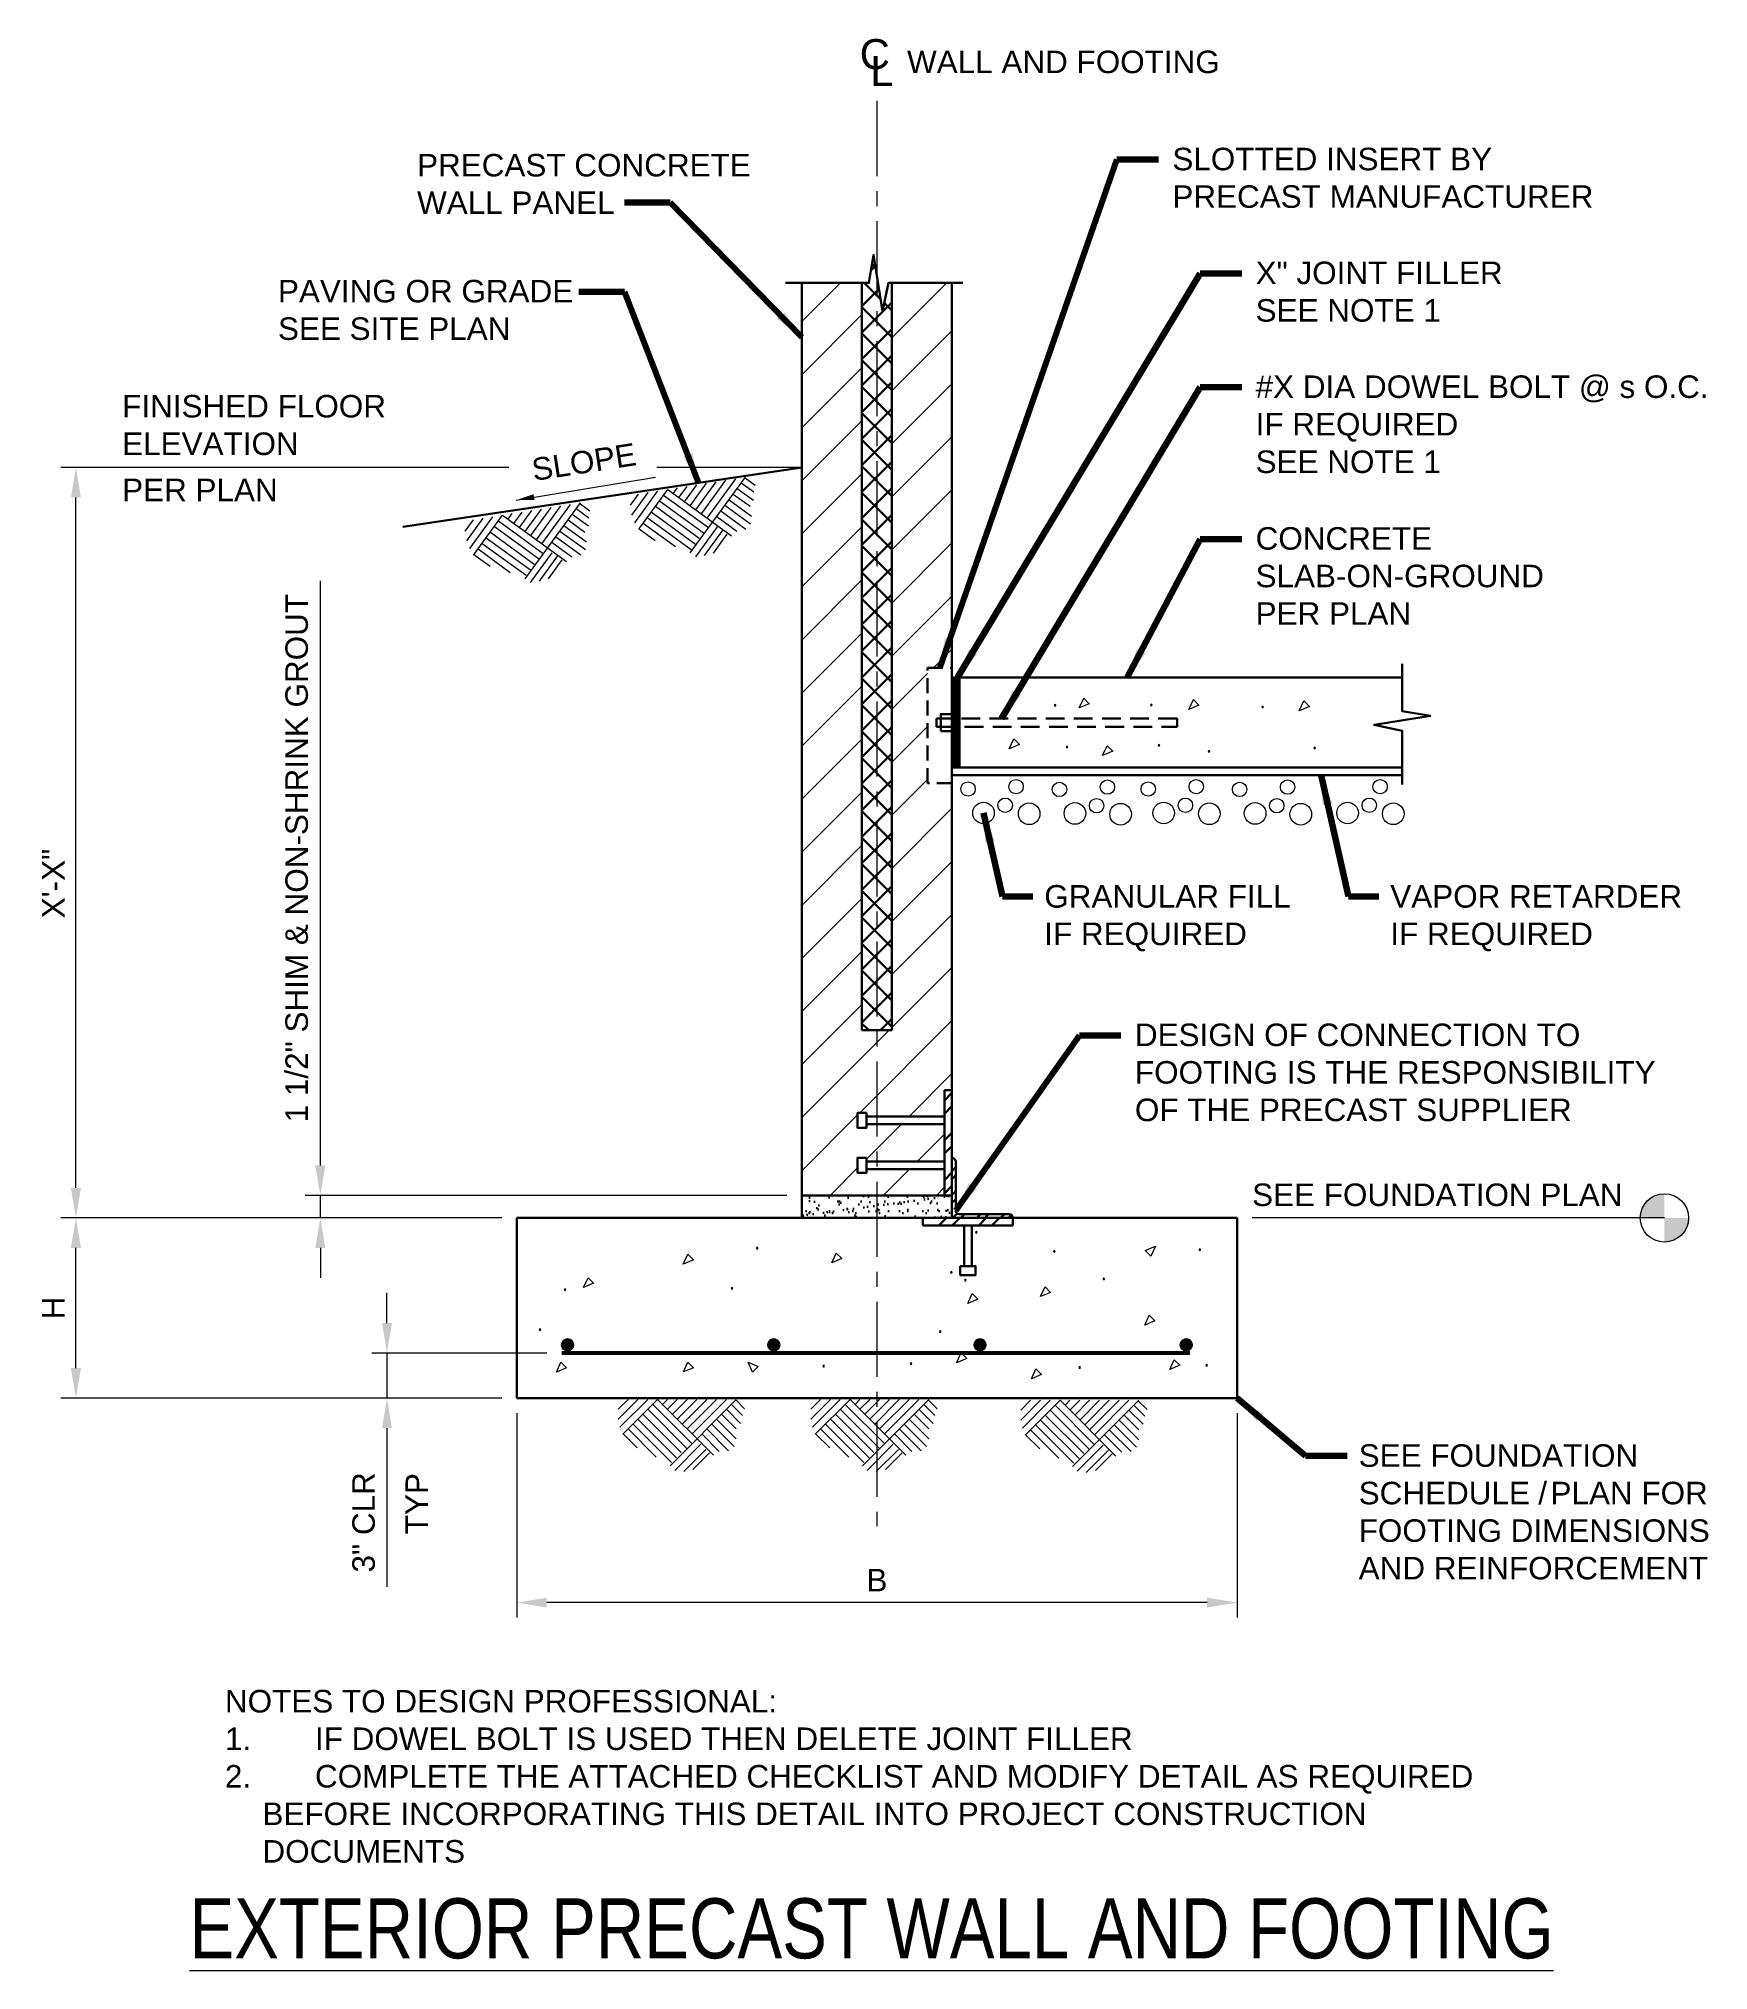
# Model space of a CAD drawing. Header units: inches. Extents: x -433 to -321, y 1803 to 1932.
import ezdxf

# ---------------------------------------------------------------- set-up
doc = ezdxf.new("R2010")
doc.units = ezdxf.units.IN
doc.header["$LTSCALE"] = 5
doc.header["$MEASUREMENT"] = 0
doc.linetypes.add('CENTER', pattern=[2, 1.25, -0.25, 0.25, -0.25])
doc.linetypes.add('HIDDEN', pattern=[0.375, 0.25, -0.125])
for name, color, linetype, lineweight in [('S-ANNO-DIMS', 1, 'Continuous', 20), ('S-ANNO-TEXT', 7, 'Continuous', 20), ('S-DETL', 3, 'Continuous', 30), ('S-DETL-PATT', 7, 'Continuous', 15), ('S-GRID', 9, 'CENTER', 20)]:
    doc.layers.add(name, color=color, linetype=linetype, lineweight=lineweight)
doc.styles.add('Romans', font='arial.ttf')
doc.dimstyles.get("Standard").update_dxf_attribs({"dimtxt": 0.18, "dimasz": 0.18, "dimexe": 0.18, "dimexo": 0.0625, "dimgap": 0.09, "dimtad": 0, "dimtih": 1, "dimtoh": 1, "dimdec": 4, "dimzin": 0, "dimdsep": 46, "dimtxsty": 'Standard', "dimcen": 0.09, "dimadec": 0, "dimazin": 0, "dimtfac": 1, "dimtdec": 4, "dimtofl": 0, "dimtmove": 0, "dimatfit": 3, "dimfxl": 1, "dimtolj": 1, "dimtzin": 0, "dimarcsym": 0})
doc.dimstyles.new('Ticks', dxfattribs={"dimscale": 12, "dimtxt": 0.1, "dimasz": 0.1, "dimexe": 0.06, "dimexo": 0.06, "dimgap": 0.04, "dimtad": 1, "dimzin": 12, "dimdsep": 46, "dimtxsty": 'Standard', "dimblk": 'ARCHTICK', "dimcen": 0, "dimdle": 0.06, "dimclrd": 256, "dimclre": 256, "dimclrt": 256, "dimaunit": 1, "dimadec": 3, "dimazin": 3, "dimtfac": 1, "dimtofl": 0, "dimtmove": 0, "dimatfit": 3, "dimfxl": 0.18, "dimtolj": 1, "dimtzin": 0, "dimlwd": -1, "dimlwe": -1, "dimarcsym": 0})

# ---------------------------------------------------------------- blocks, each defined once
blk = doc.blocks.new('*D3')
at = {"layer": 'Defpoints', "color": 0, "transparency": 16777216}
for p in [(-413.76, 1854.67), (-381.67, 1854.67), (-400.67, 1853.17)]:
    blk.add_point(p, dxfattribs=at)
at = {"layer": 'S-ANNO-DIMS', "transparency": 16777216}
for p, q in [((-413.76, 1856.67), (-413.76, 1895.61)), ((-382.67, 1854.67), (-414.76, 1854.67)), ((-413.76, 1853.17), (-413.76, 1854.67)), ((-401.67, 1853.17), (-414.76, 1853.17)), ((-413.76, 1851.17), (-413.76, 1849.17))]:
    blk.add_line(p, q, dxfattribs=at)
for points in [[(-414.1, 1856.67), (-413.43, 1856.67), (-413.76, 1854.67)], [(-414.1, 1851.17), (-413.43, 1851.17), (-413.76, 1853.17)]]:
    blk.add_solid(points, dxfattribs=at)
at = {"layer": 'S-ANNO-DIMS', "transparency": 16777216, "insert": (-415.33, 1877.14), "char_height": 1.5, "attachment_point": 5, "rotation": 90, "style": 'Romans'}
blk.add_mtext('\\A1;1 1/2" SHIM & NON-SHRINK GROUT', dxfattribs=at)
blk = doc.blocks.new('*D4')
at = {"layer": 'Defpoints', "color": 0, "transparency": 16777216}
for p in [(-430.05, 1853.17), (-400.67, 1853.17), (-400.67, 1841.17)]:
    blk.add_point(p, dxfattribs=at)
at = {"layer": 'S-ANNO-DIMS', "transparency": 16777216}
for p, q in [((-401.67, 1853.17), (-431.05, 1853.17)), ((-430.05, 1843.17), (-430.05, 1851.17)), ((-401.67, 1841.17), (-431.05, 1841.17))]:
    blk.add_line(p, q, dxfattribs=at)
for points in [[(-430.38, 1851.17), (-429.71, 1851.17), (-430.05, 1853.17)], [(-430.38, 1843.17), (-429.71, 1843.17), (-430.05, 1841.17)]]:
    blk.add_solid(points, dxfattribs=at)
at = {"layer": 'S-ANNO-DIMS', "transparency": 16777216, "insert": (-431.55, 1847.17), "char_height": 1.5, "attachment_point": 5, "rotation": 90, "style": 'Romans'}
blk.add_mtext('\\A1;H', dxfattribs=at)
blk = doc.blocks.new('*D5')
at = {"layer": 'Defpoints', "color": 0, "transparency": 16777216}
for p in [(-430.05, 1903.17), (-400.21, 1903.17), (-400.67, 1853.17)]:
    blk.add_point(p, dxfattribs=at)
at = {"layer": 'S-ANNO-DIMS', "transparency": 16777216}
for p, q in [((-401.21, 1903.17), (-431.05, 1903.17)), ((-430.05, 1855.17), (-430.05, 1901.17)), ((-401.67, 1853.17), (-431.05, 1853.17))]:
    blk.add_line(p, q, dxfattribs=at)
for points in [[(-430.38, 1901.17), (-429.71, 1901.17), (-430.05, 1903.17)], [(-430.38, 1855.17), (-429.71, 1855.17), (-430.05, 1853.17)]]:
    blk.add_solid(points, dxfattribs=at)
at = {"layer": 'S-ANNO-DIMS', "transparency": 16777216, "insert": (-431.55, 1875.45), "char_height": 1.5, "attachment_point": 5, "rotation": 90, "style": 'Romans'}
blk.add_mtext('\\A1;X\'-X"', dxfattribs=at)
blk = doc.blocks.new('_ArchTick')
at = {"color": 0, "linetype": 'ByBlock', "const_width": 0.15}
blk.add_lwpolyline([(-0.5, -0.5), (0.5, 0.5)], dxfattribs=at)
blk = doc.blocks.new('*D1')
at = {"layer": 'Defpoints', "color": 0, "transparency": 16777216}
for p in [(-409.32, 1844.17), (-397.67, 1844.17), (-400.67, 1841.17)]:
    blk.add_point(p, dxfattribs=at)
at = {"layer": 'S-ANNO-DIMS', "transparency": 16777216}
for p, q in [((-409.32, 1846.17), (-409.32, 1848.17)), ((-398.67, 1844.17), (-410.32, 1844.17)), ((-409.32, 1844.17), (-409.32, 1841.17)), ((-401.67, 1841.17), (-410.32, 1841.17)), ((-409.32, 1839.17), (-409.32, 1828.6))]:
    blk.add_line(p, q, dxfattribs=at)
for points in [[(-409.65, 1846.17), (-408.99, 1846.17), (-409.32, 1844.17)], [(-409.65, 1839.17), (-408.99, 1839.17), (-409.32, 1841.17)]]:
    blk.add_solid(points, dxfattribs=at)
at = {"layer": 'S-ANNO-DIMS', "transparency": 16777216, "insert": (-410.87, 1832.89), "char_height": 1.5, "attachment_point": 5, "rotation": 90, "style": 'Romans'}
blk.add_mtext('\\A1;3" CLR', dxfattribs=at)
blk = doc.blocks.new('*D2')
at = {"layer": 'Defpoints', "color": 0, "transparency": 16777216}
for p in [(-400.67, 1841.17), (-352.67, 1841.17), (-400.67, 1827.54)]:
    blk.add_point(p, dxfattribs=at)
at = {"layer": 'S-ANNO-DIMS', "transparency": 16777216}
for p, q in [((-400.67, 1840.17), (-400.67, 1826.54)), ((-352.67, 1840.17), (-352.67, 1826.54)), ((-354.67, 1827.54), (-398.67, 1827.54))]:
    blk.add_line(p, q, dxfattribs=at)
for points in [[(-398.67, 1827.87), (-398.67, 1827.21), (-400.67, 1827.54)], [(-354.67, 1827.87), (-354.67, 1827.21), (-352.67, 1827.54)]]:
    blk.add_solid(points, dxfattribs=at)
at = {"layer": 'S-ANNO-DIMS', "transparency": 16777216, "insert": (-376.67, 1829.04), "char_height": 1.5, "attachment_point": 5, "style": 'Romans'}
blk.add_mtext('\\A1;B', dxfattribs=at)

msp = doc.modelspace()

# ---------------------------------------------------------------- hatches: boundary and pattern name
at = {"layer": 'S-ANNO-TEXT'}
h = msp.add_hatch(color=256, dxfattribs=at)
h.dxf.hatch_style = 1
h.paths.add_polyline_path([(-324.1969244, 1854.7860946, 0.4142135624), (-325.8104985, 1853.1725204), (-324.1969244, 1853.1725204)])
h = msp.add_hatch(color=256, dxfattribs=at)
h.dxf.hatch_style = 1
h.paths.add_polyline_path([(-322.5829611, 1853.1712467), (-324.1965352, 1853.1712467), (-324.1965352, 1851.5576725, 0.4142135624)])
at = {"layer": 'S-DETL', "linetype": 'Continuous'}
h = msp.add_hatch(dxfattribs=at)
h.set_pattern_fill('ANSI37', color=256, scale=10)
h.set_pattern_definition([(45, (-1155.5278, 344.1125), (-0.8838835, 0.8838835), []), (135, (-1155.5278, 344.1125), (-0.8838835, -0.8838835), [])])
h.paths.add_polyline_path([(-375.67392, 1915.4708047), (-375.9110707, 1915.4708047), (-376.2973945, 1913.5943379), (-376.8930982, 1917.3472715), (-377.2058427, 1915.4708047), (-377.67392, 1915.4708047), (-377.67392, 1865.6725204), (-375.67392, 1865.6725204)])
at = {"layer": 'S-DETL', "linetype": 'HIDDEN'}
h = msp.add_hatch(dxfattribs=at)
h.set_pattern_fill('ANSI32', scale=5)
h.set_pattern_definition([(45, (-1207.5817, 344.1125), (-1.3258252, 1.3258252), []), (45, (-1206.6978, 344.1125), (-1.3258252, 1.3258252), [])])
h.paths.add_polyline_path([(-371.67392, 1861.6725204), (-372.17392, 1861.6725204), (-372.17392, 1854.6725204), (-371.67392, 1854.6725204)])
h.paths.add_polyline_path([(-367.6078962, 1853.1725204), (-373.6078962, 1853.1725204), (-373.6078962, 1852.6725204), (-367.6078962, 1852.6725204)])
h = msp.add_hatch(dxfattribs=at)
h.set_pattern_fill('ANSI32', scale=3)
h.set_pattern_definition([(45, (-1138.2202, 303.7987), (-0.7954951, 0.7954951), []), (45, (-1137.6899, 303.7987), (-0.7954951, 0.7954951), [])])
h.paths.add_polyline_path([(-367.8578962, 1853.4225204), (-371.17392, 1853.4225204, -0.4142135624), (-371.42392, 1853.6725204), (-371.42392, 1856.9147003, 0.4142135624), (-371.67392, 1857.1647003), (-371.67392, 1853.1725204), (-367.6078962, 1853.1725204, 0.4142135624)])
h = msp.add_hatch(dxfattribs=at)
h.set_pattern_fill('AR-SAND', scale=0.5)
h.set_pattern_definition([(37.5, (-1138.2202, 303.7987), (-0.03149668, 0.9634119), [0, -0.76, 0, -0.85, 0, -0.8125]), (7.5, (-1138.2202, 303.7987), (0.8848884, 1.411073), [0, -0.41, 0, -0.685, 0, -0.2625]), (327.5, (-1138.8352, 303.7987), (1.55707093, 0.00282953), [0, -0.25, 0, -0.9, 0, -1.175]), (317.5, (-1138.8352, 303.7987), (1.5030633, 0.4388378), [0, -0.125, 0, -0.59, 0, -0.675])])
h.paths.add_polyline_path([(-371.67392, 1853.1725204), (-371.67392, 1854.6725204), (-372.17392, 1854.6725204), (-381.67392, 1854.6725204), (-381.67392, 1853.1725204)])
at = {"layer": 'S-DETL', "linetype": 'Continuous'}
h = msp.add_hatch(color=256, dxfattribs=at)
h.dxf.hatch_style = 1
h.paths.add_polyline_path([(-396.9082224, 1844.7116171, 1), (-397.6582224, 1844.7116171, 1)])
h = msp.add_hatch(color=256, dxfattribs=at)
h.dxf.hatch_style = 1
h.paths.add_polyline_path([(-396.9082224, 1844.7116171, 1), (-397.6582224, 1844.7116171, 1)])
h = msp.add_hatch(color=256, dxfattribs=at)
h.dxf.hatch_style = 1
h.paths.add_polyline_path([(-396.9082224, 1844.7116171, 1), (-397.6582224, 1844.7116171, 1)])
h = msp.add_hatch(color=256, dxfattribs=at)
h.dxf.hatch_style = 1
h.paths.add_polyline_path([(-383.9186875, 1844.7116171, -1), (-383.1686875, 1844.7116171, -1)])
h = msp.add_hatch(color=256, dxfattribs=at)
h.dxf.hatch_style = 1
h.paths.add_polyline_path([(-383.9186875, 1844.7116171, -1), (-383.1686875, 1844.7116171, -1)])
h = msp.add_hatch(color=256, dxfattribs=at)
h.dxf.hatch_style = 1
h.paths.add_polyline_path([(-383.9186875, 1844.7116171, -1), (-383.1686875, 1844.7116171, -1)])
h = msp.add_hatch(color=256, dxfattribs=at)
h.dxf.hatch_style = 1
h.paths.add_polyline_path([(-370.1791525, 1844.7116171, -1), (-369.4291525, 1844.7116171, -1)])
h = msp.add_hatch(color=256, dxfattribs=at)
h.dxf.hatch_style = 1
h.paths.add_polyline_path([(-370.1791525, 1844.7116171, -1), (-369.4291525, 1844.7116171, -1)])
h = msp.add_hatch(color=256, dxfattribs=at)
h.dxf.hatch_style = 1
h.paths.add_polyline_path([(-370.1791525, 1844.7116171, -1), (-369.4291525, 1844.7116171, -1)])
h = msp.add_hatch(color=256, dxfattribs=at)
h.dxf.hatch_style = 1
h.paths.add_polyline_path([(-356.4396176, 1844.7116171, -1), (-355.6896176, 1844.7116171, -1)])
h = msp.add_hatch(color=256, dxfattribs=at)
h.dxf.hatch_style = 1
h.paths.add_polyline_path([(-356.4396176, 1844.7116171, -1), (-355.6896176, 1844.7116171, -1)])
h = msp.add_hatch(color=256, dxfattribs=at)
h.dxf.hatch_style = 1
h.paths.add_polyline_path([(-356.4396176, 1844.7116171, -1), (-355.6896176, 1844.7116171, -1)])
at = {"layer": 'S-DETL-PATT'}
h = msp.add_hatch(dxfattribs=at)
h.set_pattern_fill('ANSI31', color=256, scale=20)
h.paths.add_polyline_path([(-377.67392, 1915.4708047), (-381.67392, 1915.4708047), (-381.67392, 1854.6725204), (-376.67392, 1854.6725204), (-376.67392, 1856.4225204), (-377.3671992, 1856.4225204), (-377.3671992, 1856.1654301), (-377.9586098, 1856.1654301), (-377.9586098, 1857.1796108), (-377.3671992, 1857.1796108), (-377.3671992, 1856.9225204), (-376.67392, 1856.9225204), (-376.67392, 1859.4225204), (-377.3671992, 1859.4225204), (-377.3671992, 1859.1654301), (-377.9586098, 1859.1654301), (-377.9586098, 1860.1796108), (-377.3671992, 1860.1796108), (-377.3671992, 1859.9225204), (-376.67392, 1859.9225204), (-376.67392, 1865.6725204), (-377.67392, 1865.6725204)])
h.paths.add_polyline_path([(-371.67392, 1915.4708047), (-375.67392, 1915.4708047), (-375.67392, 1865.6725204), (-376.67392, 1865.6725204), (-376.67392, 1859.9225204), (-372.17392, 1859.9225204), (-372.17392, 1861.6725204), (-371.67392, 1861.6725204), (-371.67392, 1882.1412704), (-373.29892, 1882.1412704), (-373.29892, 1889.8287704), (-371.67392, 1889.8287704)])
h.paths.add_polyline_path([(-372.17392, 1859.4225204), (-376.67392, 1859.4225204), (-376.67392, 1856.9225204), (-372.17392, 1856.9225204)])
h.paths.add_polyline_path([(-372.17392, 1856.4225204), (-376.67392, 1856.4225204), (-376.67392, 1854.6725204), (-372.17392, 1854.6725204)])

# ---------------------------------------------------------------- linework, layer by layer
at = {"layer": 'S-ANNO-DIMS'}
msp.add_line((-381.67392, 1903.1725204), (-391.3367735, 1903.1725204), dxfattribs=at)
at = {"layer": 'S-ANNO-TEXT'}
msp.add_line((-324.1969244, 1853.1725204), (-351.67392, 1853.1725204), dxfattribs=at)
msp.add_circle((-324.1969244, 1853.1725204), 1.6135741, dxfattribs=at)
at = {"layer": 'S-DETL', "linetype": 'Continuous'}
for p, q in [((-381.67392, 1915.4708047), (-381.67392, 1853.1725204)), ((-377.67392, 1915.4708047), (-377.67392, 1865.6725204)), ((-375.67392, 1915.4708047), (-375.67392, 1865.6725204)), ((-371.67392, 1915.4708047), (-371.67392, 1853.1725204)), ((-408.2682998, 1899.2170675), (-381.67392, 1903.1725204)), ((-381.67392, 1903.1725204), (-381.67392, 1853.1725204)), ((-371.67392, 1891.1725204), (-371.67392, 1853.1725204)), ((-371.67392, 1889.1725204), (-341.6720778, 1889.1725204)), ((-371.54892, 1889.1725204), (-371.54892, 1883.1725204)), ((-371.42392, 1889.1725204), (-371.42392, 1883.1725204)), ((-371.29892, 1889.1725204), (-371.29892, 1883.1725204)), ((-371.29892, 1889.1725204), (-371.29892, 1883.1725204)), ((-371.17392, 1889.1725204), (-371.17392, 1883.1725204)), ((-371.67392, 1883.1725204), (-341.6720778, 1883.1725204)), ((-371.67392, 1882.6725204), (-341.6720778, 1882.6725204)), ((-375.67392, 1865.6725204), (-377.67392, 1865.6725204)), ((-372.17392, 1861.6725204), (-372.17392, 1854.6725204)), ((-372.17392, 1861.6725204), (-371.67392, 1861.6725204)), ((-372.17392, 1859.9225204), (-377.3671992, 1859.9225204)), ((-372.17392, 1859.4225204), (-377.3671992, 1859.4225204)), ((-372.17392, 1856.9225204), (-377.3671992, 1856.9225204)), ((-372.17392, 1856.4225204), (-377.3671992, 1856.4225204)), ((-371.42392, 1856.9147003), (-371.42392, 1853.6725204)), ((-381.67392, 1854.6725204), (-371.67392, 1854.6725204)), ((-372.17392, 1854.6725204), (-371.67392, 1854.6725204)), ((-371.17392, 1853.4225204), (-367.8578962, 1853.4225204)), ((-400.67392, 1853.1725204), (-381.67392, 1853.1725204)), ((-400.67392, 1853.1725204), (-400.67392, 1841.1725204)), ((-381.67392, 1853.1725204), (-352.67392, 1853.1725204)), ((-373.6078962, 1852.6725204), (-373.6078962, 1853.1725204)), ((-373.6078962, 1852.6725204), (-367.6078962, 1852.6725204)), ((-370.8578962, 1852.6725204), (-370.8578962, 1849.9573982)), ((-370.3578962, 1852.6725204), (-370.3578962, 1849.9573982)), ((-367.6078962, 1852.6725204), (-367.6078962, 1853.1725204)), ((-352.67392, 1853.1725204), (-352.67392, 1841.1725204)), ((-400.67392, 1841.1725204), (-352.67392, 1841.1725204))]:
    msp.add_line(p, q, dxfattribs=at)
for points in [[(-370.941433, 1915.4708047), (-375.9110707, 1915.4708047), (-376.2973945, 1913.5943379), (-376.8930982, 1917.3472715), (-377.2058427, 1915.4708047), (-382.7719666, 1915.4708047)], [(-341.6720778, 1882.0418003), (-341.6720778, 1885.632055), (-343.5485446, 1886.0183788), (-339.795611, 1886.6140825), (-341.6720778, 1886.926827), (-341.6720778, 1890.090661)]]:
    msp.add_lwpolyline(points, dxfattribs=at)
at = {"layer": 'S-DETL', "linetype": 'HIDDEN', "ltscale": 0.8}
msp.add_lwpolyline([(-371.67392, 1882.1412704), (-373.29892, 1882.1412704), (-373.29892, 1889.8287704), (-371.67392, 1889.8287704)], close=True, dxfattribs=at)
at = {"layer": 'S-DETL', "linetype": 'HIDDEN'}
msp.add_lwpolyline([(-372.70517, 1885.8912704), (-356.6729989, 1885.8912704), (-356.6729989, 1886.4537704), (-372.70517, 1886.4537704)], close=True, dxfattribs=at)
at = {"layer": 'S-DETL', "ltscale": 0.5}
msp.add_lwpolyline([(-372.42392, 1885.6100204), (-371.67392, 1885.6100204), (-371.67392, 1886.7350204), (-372.42392, 1886.7350204)], close=True, dxfattribs=at)
at = {"layer": 'S-DETL', "linetype": 'Continuous'}
for points in [[(-377.3671992, 1860.1796108), (-377.3671992, 1859.1654301), (-377.9586098, 1859.1654301), (-377.9586098, 1860.1796108)], [(-377.3671992, 1857.1796108), (-377.3671992, 1856.1654301), (-377.9586098, 1856.1654301), (-377.9586098, 1857.1796108)], [(-371.1149866, 1849.9573982), (-370.1008059, 1849.9573982), (-370.1008059, 1849.3659876), (-371.1149866, 1849.3659876)]]:
    msp.add_lwpolyline(points, close=True, dxfattribs=at)
at = {"layer": 'S-DETL', "linetype": 'Continuous', "const_width": 0.25}
msp.add_lwpolyline([(-355.8074164, 1844.1725204), (-397.67392, 1844.1725204)], dxfattribs=at)
at = {"layer": 'S-DETL', "linetype": 'Continuous'}
for centre in [(-397.2832224, 1844.7116171), (-397.2832224, 1844.7116171), (-397.2832224, 1844.7116171), (-383.5436875, 1844.7116171), (-383.5436875, 1844.7116171), (-383.5436875, 1844.7116171), (-369.8041525, 1844.7116171), (-369.8041525, 1844.7116171), (-369.8041525, 1844.7116171), (-356.0646176, 1844.7116171), (-356.0646176, 1844.7116171), (-356.0646176, 1844.7116171)]:
    msp.add_circle(centre, 0.375, dxfattribs=at)
for centre, start, end in [((-371.67392, 1856.9147003), 0, 90), ((-371.17392, 1853.6725204), 180, 270), ((-367.8578962, 1853.1725204), 0, 90)]:
    msp.add_arc(centre, 0.25, start, end, dxfattribs=at)
at = {"layer": 'S-DETL-PATT'}
for p, q in [((-389.1058709, 1897.4757894), (-385.4357266, 1902.5242772)), ((-388.7408064, 1900.3426942), (-387.3780742, 1902.2172081)), ((-388.3659036, 1900.0701477), (-386.730625, 1902.3195644)), ((-387.9910008, 1899.7976013), (-386.0831758, 1902.4219208)), ((-385.4624361, 1902.4875367), (-384.7940488, 1902.001626)), ((-393.1027608, 1900.6485517), (-392.5576679, 1901.3983572)), ((-393.0004044, 1900.0011025), (-391.9102187, 1901.5007136)), ((-392.8060637, 1899.4801829), (-391.2627695, 1901.6030699)), ((-392.5445743, 1899.0516301), (-390.6153203, 1901.7054263)), ((-391.1604132, 1900.9556207), (-388.1558298, 1898.7713519)), ((-390.8878667, 1901.3305235), (-387.9027877, 1899.1604339)), ((-390.6153203, 1901.7054263), (-386.3626762, 1898.6138436)), ((-390.2404175, 1901.4328799), (-389.9678711, 1901.8077827)), ((-389.8655147, 1901.1603334), (-389.3204219, 1901.910139)), ((-389.490612, 1900.887787), (-388.6729727, 1902.0124954)), ((-389.1157092, 1900.6152406), (-388.0255235, 1902.1148517)), ((-386.5259123, 1901.024666), (-385.0263012, 1899.9344803)), ((-386.2533659, 1901.3995688), (-385.1286575, 1900.5819295)), ((-385.9808195, 1901.7744716), (-384.9029071, 1900.9908448)), ((-385.708273, 1902.1493744), (-384.864375, 1901.5358711)), ((-404.1019141, 1898.9329758), (-403.5568212, 1899.6827814)), ((-403.9995577, 1898.2855266), (-402.909372, 1899.7851377)), ((-403.8052169, 1897.7646071), (-402.2619228, 1899.8874941)), ((-403.5437275, 1897.3360542), (-401.6144736, 1899.9898504)), ((-401.6144736, 1899.9898504), (-397.3618295, 1896.8982677)), ((-401.2395708, 1899.717304), (-400.9670244, 1900.0922068)), ((-400.864668, 1899.4447576), (-400.3195752, 1900.1945632)), ((-400.4897652, 1899.1722112), (-399.6721259, 1900.2969195)), ((-400.1148624, 1898.8996647), (-399.0246767, 1900.3992759)), ((-400.1050241, 1895.7602135), (-396.4348799, 1900.8087013)), ((-399.7399597, 1898.6271183), (-398.3772275, 1900.5016322)), ((-399.3650569, 1898.3545719), (-397.7297783, 1900.6039886)), ((-398.9901541, 1898.0820255), (-397.0823291, 1900.7063449)), ((-397.2525192, 1899.6839929), (-396.1278108, 1898.8663537)), ((-396.9799727, 1900.0588957), (-395.9020603, 1899.275269)), ((-396.7074263, 1900.4337985), (-395.8635282, 1899.8202952)), ((-396.4615894, 1900.7719608), (-395.7932021, 1900.2860502)), ((-391.9780524, 1899.8309124), (-389.0514757, 1897.7033455)), ((-391.705506, 1900.2058152), (-388.7594262, 1898.0640772)), ((-391.4329596, 1900.5807179), (-388.5063828, 1898.4531511)), ((-387.3435516, 1899.8999577), (-386.0121299, 1898.932035)), ((-387.0710052, 1900.2748604), (-385.4080664, 1899.0659318)), ((-386.7984587, 1900.6497632), (-385.0965126, 1899.4124842)), ((-402.7046593, 1898.4902393), (-399.7585795, 1896.3485013)), ((-402.4321129, 1898.8651421), (-399.5055361, 1896.7375753)), ((-402.1595664, 1899.2400449), (-399.1549831, 1897.055776)), ((-401.88702, 1899.6149477), (-398.9019409, 1897.4448581)), ((-398.0701584, 1898.5592846), (-396.4072196, 1897.3503559)), ((-397.797612, 1898.9341874), (-396.0956658, 1897.6969084)), ((-397.5250656, 1899.3090902), (-396.0254545, 1898.2189045)), ((-392.5231453, 1899.0811068), (-391.4491613, 1898.3003431)), ((-392.2505989, 1899.4560096), (-390.1040636, 1897.8955165)), ((-388.7494964, 1897.2167055), (-387.3034604, 1899.2058084)), ((-388.160085, 1897.3095851), (-386.9267034, 1899.0061702)), ((-387.5619192, 1897.4562314), (-386.6404261, 1898.7237965)), ((-403.5222986, 1897.365531), (-402.4483146, 1896.5847672)), ((-403.2497522, 1897.7404337), (-401.1032169, 1896.1799406)), ((-402.9772057, 1898.1153365), (-400.050629, 1895.9877697)), ((-399.7486497, 1895.5011296), (-398.3026137, 1897.4902326)), ((-399.1592382, 1895.5940093), (-397.9258566, 1897.2905943)), ((-398.3427049, 1898.1843818), (-397.0112832, 1897.2164591)), ((-398.5610725, 1895.7406555), (-397.6395794, 1897.0082206)), ((-393.9093859, 1839.7661205), (-392.5984056, 1841.0771008)), ((-393.9093859, 1840.4216106), (-393.2538957, 1841.0771008)), ((-393.7987719, 1839.2212443), (-391.9429155, 1841.0771008)), ((-393.6074097, 1838.7571164), (-391.2874253, 1841.0771008)), ((-391.9429155, 1840.4216106), (-389.3162682, 1837.7949634)), ((-391.6151704, 1840.7493557), (-389.0055741, 1838.1397594)), ((-391.2874253, 1841.0771008), (-387.5697066, 1837.359382)), ((-390.9596803, 1840.7493557), (-390.6319352, 1841.0771008)), ((-390.6319352, 1840.4216106), (-389.9764451, 1841.0771008)), ((-390.4569603, 1836.6636448), (-386.0435043, 1841.0771008)), ((-390.3041902, 1840.0938656), (-389.320955, 1841.0771008)), ((-389.9764451, 1839.7661205), (-388.6654648, 1841.0771008)), ((-389.6487, 1839.4383754), (-388.0099747, 1841.0771008)), ((-389.320955, 1839.1106304), (-387.3544846, 1841.0771008)), ((-388.9932099, 1838.7828853), (-386.6989945, 1841.0771008)), ((-386.6989945, 1840.4216106), (-385.75667, 1839.479278)), ((-386.3712494, 1840.7493557), (-385.6335034, 1840.0116016)), ((-386.0756233, 1841.0449818), (-385.4913112, 1840.4606615)), ((-381.0826398, 1839.7661205), (-379.7716596, 1841.0771008)), ((-381.0826398, 1840.4216106), (-380.4271497, 1841.0771008)), ((-380.9720259, 1839.2212443), (-379.1161695, 1841.0771008)), ((-380.7806637, 1838.7571164), (-378.4606793, 1841.0771008)), ((-379.1161695, 1840.4216106), (-376.4895222, 1837.7949634)), ((-378.7884244, 1840.7493557), (-376.1788281, 1838.1397594)), ((-378.4606793, 1841.0771008), (-374.7429606, 1837.359382)), ((-378.1329343, 1840.7493557), (-377.8051892, 1841.0771008)), ((-377.8051892, 1840.4216106), (-377.1496991, 1841.0771008)), ((-377.6302143, 1836.6636448), (-373.2167583, 1841.0771008)), ((-377.4774441, 1840.0938656), (-376.4942089, 1841.0771008)), ((-377.1496991, 1839.7661205), (-375.8387188, 1841.0771008)), ((-376.821954, 1839.4383754), (-375.1832287, 1841.0771008)), ((-376.4942089, 1839.1106304), (-374.5277386, 1841.0771008)), ((-376.1664639, 1838.7828853), (-373.8722484, 1841.0771008)), ((-373.8722484, 1840.4216106), (-372.929924, 1839.479278)), ((-373.5445034, 1840.7493557), (-372.8067574, 1840.0116016)), ((-373.2488773, 1841.0449818), (-372.6645652, 1840.4606615)), ((-367.0898098, 1839.7078653), (-365.7788296, 1841.0188456)), ((-367.0898098, 1840.3633555), (-366.4343197, 1841.0188456)), ((-366.9791959, 1839.1629892), (-365.1233394, 1841.0188456)), ((-366.7878337, 1838.6988612), (-364.4678493, 1841.0188456)), ((-364.7955944, 1840.6911005), (-362.1859981, 1838.0815042)), ((-364.4678493, 1841.0188456), (-360.7501305, 1837.3011268)), ((-364.1401043, 1840.6911005), (-363.8123592, 1841.0188456)), ((-363.8123592, 1840.3633555), (-363.1568691, 1841.0188456)), ((-363.6373843, 1836.6053896), (-359.2239283, 1841.0188456)), ((-363.4846141, 1840.0356104), (-362.5013789, 1841.0188456)), ((-363.1568691, 1839.7078653), (-361.8458888, 1841.0188456)), ((-362.829124, 1839.3801203), (-361.1903987, 1841.0188456)), ((-362.5013789, 1839.0523752), (-360.5349086, 1841.0188456)), ((-362.1736339, 1838.7246302), (-359.8794184, 1841.0188456)), ((-359.5516734, 1840.6911005), (-358.8139274, 1839.9533464)), ((-359.2560473, 1840.9867266), (-358.6717352, 1840.4024063)), ((-392.9261507, 1839.4383754), (-390.367699, 1836.8799155)), ((-392.5984056, 1839.7661205), (-390.022903, 1837.1906179)), ((-392.2706605, 1840.0938656), (-389.7122088, 1837.5354057)), ((-387.6822296, 1839.4383754), (-386.1943654, 1837.9505112)), ((-387.3544846, 1839.7661205), (-386.0435043, 1838.4551403)), ((-387.0267395, 1840.0938656), (-386.0435043, 1839.1106304)), ((-380.0994046, 1839.4383754), (-377.5409529, 1836.8799155)), ((-379.7716596, 1839.7661205), (-377.1961569, 1837.1906179)), ((-379.4439145, 1840.0938656), (-376.8854628, 1837.5354057)), ((-374.8554836, 1839.4383754), (-373.3676194, 1837.9505112)), ((-374.5277386, 1839.7661205), (-373.2167583, 1838.4551403)), ((-374.1999935, 1840.0938656), (-373.2167583, 1839.1106304)), ((-366.1065746, 1839.3801203), (-363.5481229, 1836.8216604)), ((-365.7788296, 1839.7078653), (-363.2033269, 1837.1323627)), ((-365.4510845, 1840.0356104), (-362.8926328, 1837.4771505)), ((-365.1233394, 1840.3633555), (-362.4966922, 1837.7367082)), ((-360.8626536, 1839.3801203), (-359.3747893, 1837.892256)), ((-360.5349086, 1839.7078653), (-359.2239283, 1838.3968851)), ((-360.2071635, 1840.0356104), (-359.2239283, 1839.0523752)), ((-359.8794184, 1840.3633555), (-358.937094, 1839.4210229)), ((-393.5816408, 1838.7828853), (-392.6427495, 1837.843994)), ((-393.2538957, 1839.1106304), (-391.3773668, 1837.2340932)), ((-390.1454141, 1836.3520903), (-388.4065135, 1838.0909909)), ((-388.3377198, 1838.7828853), (-387.1737741, 1837.6189315)), ((-388.0099747, 1839.1106304), (-386.5562123, 1837.6568598)), ((-380.7548948, 1838.7828853), (-379.8160035, 1837.843994)), ((-380.4271497, 1839.1106304), (-378.5506208, 1837.2340932)), ((-377.318668, 1836.3520903), (-375.5797674, 1838.0909909)), ((-375.5109738, 1838.7828853), (-374.3470281, 1837.6189315)), ((-375.1832287, 1839.1106304), (-373.7294663, 1837.6568598)), ((-366.7620648, 1838.7246302), (-365.8231735, 1837.7857389)), ((-366.4343197, 1839.0523752), (-364.5577908, 1837.1758381)), ((-363.325838, 1836.2938351), (-361.5869374, 1838.0327357)), ((-361.5181437, 1838.7246302), (-360.3541981, 1837.5606763)), ((-361.1903987, 1839.0523752), (-359.7366363, 1837.5986046)), ((-389.5487296, 1836.266852), (-388.0655521, 1837.7500295)), ((-388.9350024, 1836.4032349), (-387.8268799, 1837.5113574)), ((-376.7219836, 1836.266852), (-375.2388061, 1837.7500295)), ((-376.1082564, 1836.4032349), (-375.0001339, 1837.5113574)), ((-362.7291536, 1836.2085969), (-361.245976, 1837.6917744)), ((-362.1154263, 1836.3449798), (-361.0073039, 1837.4531022))]:
    msp.add_line(p, q, dxfattribs=at)
at = {"layer": 'S-DETL-PATT', "flags": 128}
for points in [[(-364.8466416, 1887.3245796, 1), (-364.7429616, 1887.3245796, 1)], [(-358.4388916, 1887.3510356, 1), (-358.3352116, 1887.3510356, 1)], [(-351.0249631, 1887.2187513, 1), (-350.9212831, 1887.2187513, 1)], [(-364.0522902, 1884.546595, 1), (-363.9486102, 1884.546595, 1)], [(-357.9358024, 1884.6524233, 1), (-357.8321224, 1884.6524233, 1)], [(-354.5995337, 1884.255569, 1), (-354.4958537, 1884.255569, 1)], [(-347.5511342, 1884.4838601, 1), (-347.4474542, 1884.4838601, 1)], [(-370.0934818, 1852.2155722, 1), (-369.9898018, 1852.2155722, 1)], [(-384.7038777, 1851.1552455, 1), (-384.6001977, 1851.1552455, 1)], [(-364.9015506, 1850.9431609, 1), (-364.7978706, 1850.9431609, 1)], [(-355.2099838, 1851.057757, 1), (-355.1063038, 1851.057757, 1)], [(-371.7662458, 1849.5413091, 1), (-371.6625658, 1849.5413091, 1)], [(-397.5041695, 1848.3966208, 1), (-397.4004895, 1848.3966208, 1)], [(-386.3766417, 1848.4809824, 1), (-386.2729617, 1848.4809824, 1)], [(-370.8368967, 1849.0235806, 1), (-370.7332167, 1849.0235806, 1)], [(-361.6041237, 1849.1095344, 1), (-361.5004437, 1849.1095344, 1)], [(-399.1769335, 1845.7223577, 1), (-399.0732535, 1845.7223577, 1)], [(-372.5096608, 1845.5993175, 1), (-372.4059808, 1845.5993175, 1)], [(-380.2704059, 1843.293509, 1), (-380.1667259, 1843.293509, 1)], [(-374.4497249, 1843.4654165, 1), (-374.3460449, 1843.4654165, 1)], [(-363.2098127, 1843.2024699, 1), (-363.1061327, 1843.2024699, 1)], [(-354.7512123, 1843.3508115, 1), (-354.6475323, 1843.3508115, 1)]]:
    msp.add_lwpolyline(points, format="xyb", close=True, dxfattribs=at)
for points in [[(-362.521556, 1887.4327022), (-363.195819, 1887.1450519), (-362.8964488, 1887.807595)], [(-355.2135411, 1887.3268739), (-355.8878041, 1887.0392236), (-355.5884338, 1887.7017667)], [(-347.852573, 1887.2475031), (-348.526836, 1886.9598528), (-348.2274657, 1887.6223958)], [(-367.1817401, 1884.7076325), (-367.8560031, 1884.4199822), (-367.5566329, 1885.0825252)], [(-360.9593352, 1884.2578633), (-361.6335982, 1883.970213), (-361.3342279, 1884.632756)], [(-388.9022573, 1850.3715444), (-389.5765203, 1850.0838941), (-389.27715, 1850.7464371)], [(-379.0047217, 1850.4570162), (-379.6789847, 1850.1693659), (-379.3796144, 1850.8319089)], [(-358.7935411, 1850.9997249), (-358.1192781, 1851.2873752), (-358.4186483, 1850.6248321)], [(-395.5484506, 1848.8149105), (-396.2227136, 1848.5272602), (-395.9233433, 1849.1898033)], [(-365.0974581, 1848.2132521), (-365.7717211, 1847.9256018), (-365.4723508, 1848.5881449)], [(-369.9426841, 1847.7547577), (-370.616947, 1847.4671074), (-370.3175768, 1848.1296504)], [(-358.151116, 1846.3127787), (-358.8253789, 1846.0251284), (-358.5260087, 1846.6876714)], [(-397.3533718, 1843.1858063), (-398.0276348, 1842.898156), (-397.7282645, 1843.560699)], [(-388.8962531, 1843.1943497), (-389.5705161, 1842.9066994), (-389.2711459, 1843.5692424)], [(-384.9602134, 1842.8875747), (-385.2478637, 1843.5618376), (-384.5853207, 1843.2624674)], [(-370.686099, 1843.8127661), (-371.360362, 1843.5251158), (-371.0609917, 1844.1876589)], [(-365.6995998, 1842.7410329), (-366.3738628, 1842.4533825), (-366.0744926, 1843.1159256)], [(-356.4857784, 1843.3524684), (-357.1600414, 1843.0648181), (-356.8606711, 1843.7273611)]]:
    msp.add_lwpolyline(points, close=True, dxfattribs=at)
at = {"layer": 'S-DETL-PATT'}
for centre, radius in [((-370.6004348, 1881.7479223), 0.4799992), ((-367.4029403, 1881.9026721), 0.4799992), ((-364.5090936, 1881.7183766), 0.4799992), ((-361.311599, 1881.8731264), 0.4799992), ((-358.5951711, 1881.7479223), 0.4799992), ((-355.3976765, 1881.9026721), 0.4799992), ((-352.5038298, 1881.7183766), 0.4799992), ((-349.3063352, 1881.8731264), 0.4799992), ((-343.1421247, 1881.9026721), 0.4799992), ((-369.5691866, 1880.149175), 0.7199988), ((-368.125189, 1880.6649242), 0.4799992), ((-366.5261917, 1880.0976751), 0.7199988), ((-363.4778453, 1880.1196294), 0.7199988), ((-362.0338478, 1880.6353785), 0.4799992), ((-360.4348505, 1880.0681294), 0.7199988), ((-357.5639228, 1880.149175), 0.7199988), ((-356.1199253, 1880.6649242), 0.4799992), ((-354.520928, 1880.0976751), 0.7199988), ((-351.4725816, 1880.1196294), 0.7199988), ((-350.028584, 1880.6353785), 0.4799992), ((-348.4295867, 1880.0681294), 0.7199988), ((-345.3083711, 1880.149175), 0.7199988), ((-343.8643735, 1880.6649242), 0.4799992), ((-342.2653762, 1880.0976751), 0.7199988)]:
    msp.add_circle(centre, radius, dxfattribs=at)
at = {"layer": 'S-GRID', "linetype": 'CENTER', "ltscale": 0.8}
msp.add_line((-376.67392, 1927.5863343), (-376.67392, 1832.6369414), dxfattribs=at)

# ---------------------------------------------------------------- texts
at = {"layer": 'S-ANNO-DIMS', "insert": (-407.338638, 1834.1349823), "char_height": 1.49999999, "attachment_point": 5, "rotation": 90, "style": 'Romans'}
msp.add_mtext('\\A1;TYP', dxfattribs=at)
at = {"layer": 'S-ANNO-TEXT', "linetype": 'HIDDEN', "style": 'Romans'}
for s, p in [('C', (-377.8223672, 1929.7109411)), ('L', (-377.1189244, 1928.5863343))]:
    msp.add_text(s, height=2, dxfattribs=at).set_placement(p)
at = {"layer": 'S-ANNO-TEXT', "char_height": 1.499999989, "style": 'Romans'}
for s, insert, attachment_point in [('\\A1;WALL AND FOOTING', (-374.664627, 1930.9417823), 1), ('\\A1;PRECAST CONCRETE \\PWALL PANEL', (-407.3139255, 1920.0591531), 7), ('\\A1;GRANULAR FILL\\PIF REQUIRED', (-365.522111, 1875.344984), 1), ('\\A1;VAPOR RETARDER \\PIF REQUIRED', (-342.4659145, 1875.344984), 1), ('\\A1;\\pxql;SEE FOUNDATION \\PSCHEDUL{\\T1.4;E/}PLAN FOR \\PFOOTING DIMENSIONS \\PAND REINFORCEMENT', (-344.5712532, 1838.0913167), 1)]:
    msp.add_mtext(s, dxfattribs=dict(at, insert=insert, attachment_point=attachment_point))
at = {"layer": 'S-ANNO-TEXT', "attachment_point": 1, "style": 'Romans'}
for s, insert, char_height, width in [('\\A1;SLOTTED INSERT BY \\PPRECAST MANUFACTURER', (-356.9867291, 1924.4687391), 1.499999989, 53.440913197), ('\\A1;X" JOINT FILLER \\PSEE NOTE 1', (-351.4393236, 1916.8857019), 1.499999989, 53.440913197), ('\\A1;PAVING OR GRADE\\PSEE SITE PLAN', (-416.582656, 1915.6690254), 1.499999989, 53.440913197), ('\\A1;#X DIA DOWEL BOLT @ s O.C.\\PIF REQUIRED\\PSEE NOTE 1', (-351.4393236, 1909.3026647), 1.499999989, 35.703847172), ('FINISHED FLOOR \\PELEVATION', (-426.9639016, 1908.0013062), 1.499999989, 53.440913197), ('PER PLAN', (-426.9639016, 1902.4225205), 1.49999999, 53.440913197), ('\\A1;CONCRETE \\PSLAB-ON-GROUND \\PPER PLAN', (-351.4393236, 1899.1920014), 1.499999989, 53.440913197), ('\\A1;DESIGN OF CONNECTION TO FOOTING IS THE RESPONSIBILITY OF THE PRECAST SUPPLIER', (-359.4815674, 1866.1200575), 1.499999989, 35.125829096), ('\\pxi-1.66667,l1.66667,a0.33333;NOTES TO DESIGN PROFESSIONAL: \\P1.^IIF DOWEL BOLT IS USED THEN DELETE JOINT FILLER\\P2.^ICOMPLETE THE ATTACHED CHECKLIST AND MODIFY DETAIL AS REQUIRED BEFORE INCORPORATING THIS DETAIL INTO PROJECT CONSTRUCTION DOCUMENTS', (-420.1181761, 1821.7220336), 1.4999999894, 89.572494005)]:
    msp.add_mtext(s, dxfattribs=dict(at, insert=insert, char_height=char_height, width=width))
at = {"layer": 'S-ANNO-TEXT', "insert": (-399.7687537, 1903.7466921), "char_height": 1.49999999, "width": 35.703847172, "attachment_point": 1, "rotation": 8.797882252, "style": 'Romans'}
msp.add_mtext('\\A1;SLOPE', dxfattribs=at)
at = {"layer": 'S-ANNO-TEXT', "style": 'Romans'}
for s, insert, char_height, attachment_point, line_spacing_factor in [('\\A1;SEE FOUNDATION PLAN', (-351.67392, 1855.4639597), 1.499999989, 1, 1.2), ('{\\W0.8;\\LEXTERIOR PRECAST WALL AND FOOTING}', (-377.0300116, 1807.8400518), 4, 2, 1.220873)]:
    msp.add_mtext(s, dxfattribs=dict(at, insert=insert, char_height=char_height, attachment_point=attachment_point, line_spacing_factor=line_spacing_factor))

# ---------------------------------------------------------------- dimensions: what is measured, and where the dimension line sits
at = {"layer": 'S-ANNO-DIMS'}
for base, p1, p2, angle, text, picture, middle in [((-430.0472349, 1903.1725204), (-400.67392, 1853.1725204), (-400.2130998, 1903.1725204), 90, 'X\'-X"', '*D5', (-430.0472349, 1875.4525713)), ((-413.7636629, 1854.6725204), (-400.67392, 1853.1725204), (-381.67392, 1854.6725204), 90, '1 1/2" SHIM & NON-SHRINK GROUT', '*D3', (-413.7636629, 1877.1414835)), ((-430.0472349, 1853.1725204), (-400.67392, 1841.1725204), (-400.67392, 1853.1725204), 90, 'H', '*D4', (-430.0472349, 1847.1725204)), ((-409.3214689, 1844.1725204), (-400.67392, 1841.1725204), (-397.67392, 1844.1725204), 90, '3" CLR', '*D1', (-409.3214689, 1832.888073)), ((-400.67392, 1827.5416107), (-352.67392, 1841.1725204), (-400.67392, 1841.1725204), 180, 'B', '*D2', (-376.67392, 1827.5416107))]:
    dim = msp.add_linear_dim(base=base, p1=p1, p2=p2, angle=angle, text=text, dimstyle='Standard', override={"dimscale": 16, "dimtxt": 0.09375, "dimasz": 0.125, "dimexe": 0.0625, "dimgap": 0.0625, "dimtih": 0, "dimtoh": 0, "dimdec": 5, "dimlfac": 1, "dimrnd": 0.03125, "dimzin": 7, "dimlunit": 4, "dimtxsty": 'Romans', "dimcen": 0.125, "dimclrd": 256, "dimclre": 256, "dimclrt": 256, "dimadec": 4, "dimtdec": 5, "dimtofl": 1, "dimtvp": 1, "dimfrac": 2, "dimtzin": 3, "dimlwd": 65535, "dimlwe": 65535}, dxfattribs=at)
    dim.commit()
    dim.dimension.update_dxf_attribs({"geometry": picture, "text_midpoint": middle, "dimtype": 128})

# ---------------------------------------------------------------- leaders
at = {"layer": 'S-ANNO-TEXT'}
for points, dimstyle, override in [([(-372.48642, 1889.8287704), (-360.6883743, 1923.6800161), (-357.9146716, 1923.6800161)], 'Standard', {"dimscale": 16, "dimtxt": 0.09375, "dimasz": 0.125, "dimexe": 0.0625, "dimgap": 0.0625, "dimtad": 0, "dimtih": 0, "dimtoh": 0, "dimdec": 5, "dimlfac": 16, "dimrnd": 0.03125, "dimzin": 7, "dimlunit": 4, "dimtxsty": 'Romans', "dimcen": 0.125, "dimclrd": 256, "dimclre": 256, "dimclrt": 256, "dimadec": 4, "dimtdec": 5, "dimtofl": 1, "dimtvp": 1, "dimfrac": 2, "dimtzin": 3, "dimlwd": 65535, "dimlwe": 65535}), ([(-381.67392, 1911.8438543), (-390.4481935, 1920.8250126), (-393.4880388, 1920.8250126)], 'Standard', {"dimscale": 16, "dimtxt": 0.09375, "dimasz": 0.125, "dimexe": 0.0625, "dimgap": 0.0625, "dimtad": 0, "dimtih": 0, "dimtoh": 0, "dimdec": 5, "dimlfac": 16, "dimrnd": 0.03125, "dimzin": 7, "dimlunit": 4, "dimtxsty": 'Romans', "dimcen": 0.125, "dimclrd": 256, "dimclre": 256, "dimclrt": 256, "dimadec": 4, "dimtdec": 5, "dimtofl": 1, "dimtvp": 1, "dimfrac": 2, "dimtzin": 3, "dimlwd": 65535, "dimlwe": 65535}), ([(-371.29892, 1889.1725204), (-355.1409688, 1916.0969789), (-352.367266, 1916.0969789)], 'Standard', {"dimscale": 16, "dimtxt": 0.09375, "dimasz": 0.125, "dimexe": 0.0625, "dimgap": 0.0625, "dimtad": 0, "dimtih": 0, "dimtoh": 0, "dimdec": 5, "dimlfac": 16, "dimrnd": 0.03125, "dimzin": 7, "dimlunit": 4, "dimtxsty": 'Romans', "dimcen": 0.125, "dimclrd": 256, "dimclre": 256, "dimclrt": 256, "dimadec": 4, "dimtdec": 5, "dimtofl": 1, "dimtvp": 1, "dimfrac": 2, "dimtzin": 3, "dimlwd": 65535, "dimlwe": 65535}), ([(-388.5515602, 1902.1495907), (-393.4880388, 1914.8803024), (-396.5278841, 1914.8803024)], 'Standard', {"dimscale": 16, "dimtxt": 0.09375, "dimasz": 0.125, "dimexe": 0.0625, "dimgap": 0.0625, "dimtad": 0, "dimtih": 0, "dimtoh": 0, "dimdec": 5, "dimlfac": 16, "dimrnd": 0.03125, "dimzin": 7, "dimlunit": 4, "dimtxsty": 'Romans', "dimcen": 0.125, "dimclrd": 256, "dimclre": 256, "dimclrt": 256, "dimadec": 4, "dimtdec": 5, "dimtofl": 1, "dimtvp": 1, "dimfrac": 2, "dimtzin": 3, "dimlwd": 65535, "dimlwe": 65535}), ([(-368.3797558, 1886.4537704), (-355.1409688, 1908.5139417), (-352.367266, 1908.5139417)], 'Standard', {"dimscale": 16, "dimtxt": 0.09375, "dimasz": 0.125, "dimexe": 0.0625, "dimgap": 0.0625, "dimtad": 0, "dimtih": 0, "dimtoh": 0, "dimdec": 5, "dimlfac": 16, "dimrnd": 0.03125, "dimzin": 7, "dimlunit": 4, "dimtxsty": 'Romans', "dimcen": 0.125, "dimclrd": 256, "dimclre": 256, "dimclrt": 256, "dimadec": 4, "dimtdec": 5, "dimtofl": 1, "dimtvp": 1, "dimfrac": 2, "dimtzin": 3, "dimlwd": 65535, "dimlwe": 65535}), ([(-400.7014632, 1900.9995377), (-391.422768, 1902.5299803)], 'Ticks', {"dimgap": 0.04, "dimtad": 0}), ([(-359.9873013, 1889.1725204), (-355.1409688, 1898.4032784), (-352.367266, 1898.4032784)], 'Standard', {"dimscale": 16, "dimtxt": 0.09375, "dimasz": 0.125, "dimexe": 0.0625, "dimgap": 0.0625, "dimtad": 0, "dimtih": 0, "dimtoh": 0, "dimdec": 5, "dimlfac": 16, "dimrnd": 0.03125, "dimzin": 7, "dimlunit": 4, "dimtxsty": 'Romans', "dimcen": 0.125, "dimclrd": 256, "dimclre": 256, "dimclrt": 256, "dimadec": 4, "dimtdec": 5, "dimtofl": 1, "dimtvp": 1, "dimfrac": 2, "dimtzin": 3, "dimlwd": 65535, "dimlwe": 65535}), ([(-347.08119, 1882.6725204), (-345.2587413, 1874.5791246), (-343.231774, 1874.5791246)], 'Standard', {"dimscale": 16, "dimtxt": 0.09375, "dimasz": 0.125, "dimexe": 0.0625, "dimgap": 0.0625, "dimtad": 0, "dimtih": 0, "dimtoh": 0, "dimdec": 5, "dimlfac": 16, "dimrnd": 0.03125, "dimzin": 7, "dimlunit": 4, "dimtxsty": 'Romans', "dimcen": 0.125, "dimclrd": 256, "dimclre": 256, "dimclrt": 256, "dimadec": 4, "dimtdec": 5, "dimtofl": 1, "dimtvp": 1, "dimfrac": 2, "dimtzin": 3, "dimlwd": 65535, "dimlwe": 65535}), ([(-369.5691866, 1880.149175), (-368.3149379, 1874.5791246), (-366.2879705, 1874.5791246)], 'Standard', {"dimscale": 16, "dimtxt": 0.09375, "dimasz": 0.125, "dimexe": 0.0625, "dimgap": 0.0625, "dimtad": 0, "dimtih": 0, "dimtoh": 0, "dimdec": 5, "dimlfac": 16, "dimrnd": 0.03125, "dimzin": 7, "dimlunit": 4, "dimtxsty": 'Romans', "dimcen": 0.125, "dimclrd": 256, "dimclre": 256, "dimclrt": 256, "dimadec": 4, "dimtdec": 5, "dimtofl": 1, "dimtvp": 1, "dimfrac": 2, "dimtzin": 3, "dimlwd": 65535, "dimlwe": 65535}), ([(-371.42392, 1853.6725204), (-363.1832125, 1865.3313345), (-360.4095098, 1865.3313345)], 'Standard', {"dimscale": 16, "dimtxt": 0.09375, "dimasz": 0.125, "dimexe": 0.0625, "dimgap": 0.0625, "dimtad": 0, "dimtih": 0, "dimtoh": 0, "dimdec": 5, "dimlfac": 16, "dimrnd": 0.03125, "dimzin": 7, "dimlunit": 4, "dimtxsty": 'Romans', "dimcen": 0.125, "dimclrd": 256, "dimclre": 256, "dimclrt": 256, "dimadec": 4, "dimtdec": 5, "dimtofl": 1, "dimtvp": 1, "dimfrac": 2, "dimtzin": 3, "dimlwd": 65535, "dimlwe": 65535}), ([(-352.67392, 1841.1725204), (-348.1210474, 1837.3152253), (-345.3473446, 1837.3152253)], 'Standard', {"dimscale": 16, "dimtxt": 0.09375, "dimasz": 0.125, "dimexe": 0.0625, "dimgap": 0.0625, "dimtad": 0, "dimtih": 0, "dimtoh": 0, "dimdec": 5, "dimlfac": 16, "dimrnd": 0.03125, "dimzin": 7, "dimlunit": 4, "dimtxsty": 'Romans', "dimcen": 0.125, "dimclrd": 256, "dimclre": 256, "dimclrt": 256, "dimadec": 4, "dimtdec": 5, "dimtofl": 1, "dimtvp": 1, "dimfrac": 2, "dimtzin": 3, "dimlwd": 65535, "dimlwe": 65535})]:
    msp.add_leader(points, dimstyle=dimstyle, override=override, dxfattribs=at)

doc.saveas('drawing.dxf')
